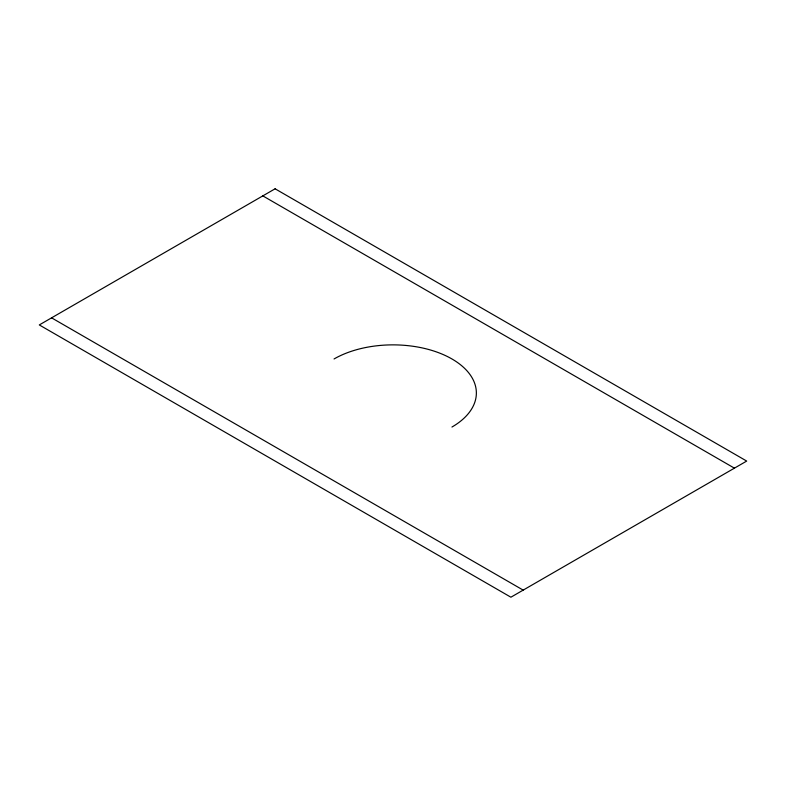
<?xml version="1.0" encoding="UTF-8"?>
<svg xmlns="http://www.w3.org/2000/svg" width="786" height="786" viewBox="0 0 786 786"><rect width="100%" height="100%" fill="white"/><g stroke="black" fill="none" stroke-linecap="round" stroke-linejoin="round"><path stroke-width="1.18" d="M262.819 195.881L734.419 468.161M51.581 317.839L523.181 590.119M334.05 358.966A83.365 48.133 0 0 1 451.95 358.966A83.365 48.133 0 0 1 451.95 427.034M275.1 188.797L39.3 324.932L510.9 597.203L746.7 461.068L275.1 188.797"/></g></svg>
